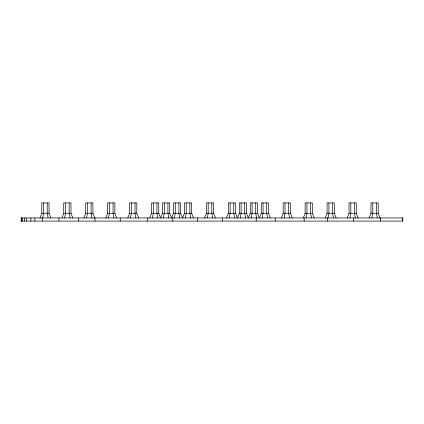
<?xml version="1.0" encoding="UTF-8"?>
<svg xmlns="http://www.w3.org/2000/svg" width="424" height="424" viewBox="0 0 424 424"><rect width="100%" height="100%" fill="white"/><g stroke="black" fill="none" stroke-linecap="round" stroke-linejoin="round"><path stroke-width="0.64" d="M42.691 217.957L43.593 213.256L43.593 202.911M64.633 217.957L65.54 213.256L65.54 202.911M86.581 217.957L87.487 213.256L87.487 202.911M108.528 217.957L109.434 213.256L109.434 202.911M130.475 217.957L131.376 213.256L131.376 202.911M152.423 217.957L153.324 213.256L153.324 202.911M163.394 217.957L164.3 213.256L164.3 202.911M174.365 217.957L175.271 213.256L175.271 202.911M185.341 217.957L186.242 213.256L186.242 202.911M207.283 217.957L208.189 213.256L208.189 202.911M229.23 217.957L230.137 213.256L230.137 202.911M240.207 217.957L241.108 213.256L241.108 202.911M251.178 217.957L252.084 213.256L252.084 202.911M262.149 217.957L263.055 213.256L263.055 202.911M284.096 217.957L285.002 213.256L285.002 202.911M306.043 217.957L306.95 213.256L306.95 202.911M327.991 217.957L328.897 213.256L328.897 202.911M349.938 217.957L350.839 213.256L350.839 202.911M371.88 217.957L372.786 213.256L372.786 202.911M39.973 217.957L41.785 213.256L41.785 202.911L49.025 202.911L49.025 213.256L50.832 217.957M61.92 217.957L63.733 213.256L63.733 202.911L70.972 202.911L70.972 213.256L72.78 217.957M83.867 217.957L85.675 213.256L85.675 202.911L92.92 202.911L92.92 213.256L94.727 217.957M105.815 217.957L107.622 213.256L107.622 202.911L114.862 202.911L114.862 213.256L116.674 217.957M127.757 217.957L129.569 213.256L129.569 202.911L136.809 202.911L136.809 213.256L138.622 217.957M149.704 217.957L151.516 213.256L151.516 202.911L158.756 202.911L158.756 213.256L160.564 217.957M160.68 217.957L162.487 213.256L162.487 202.911L169.727 202.911L169.727 213.256L171.54 217.957M171.651 217.957L173.464 213.256L173.464 202.911L180.703 202.911L180.703 213.256L182.511 217.957M182.622 217.957L184.435 213.256L184.435 202.911L191.674 202.911L191.674 213.256L193.487 217.957M204.569 217.957L206.382 213.256L206.382 202.911L213.622 202.911L213.622 213.256L215.429 217.957M226.517 217.957L228.324 213.256L228.324 202.911L235.569 202.911L235.569 213.256L237.376 217.957M237.488 217.957L239.3 213.256L239.3 202.911L246.54 202.911L246.54 213.256L248.353 217.957M248.464 217.957L250.271 213.256L250.271 202.911L257.511 202.911L257.511 213.256L259.324 217.957M259.435 217.957L261.248 213.256L261.248 202.911L268.487 202.911L268.487 213.256L270.295 217.957M281.382 217.957L283.19 213.256L283.19 202.911L290.435 202.911L290.435 213.256L292.242 217.957M303.33 217.957L305.137 213.256L305.137 202.911L312.377 202.911L312.377 213.256L314.189 217.957M325.272 217.957L327.084 213.256L327.084 202.911L334.324 202.911L334.324 213.256L336.137 217.957M347.219 217.957L349.031 213.256L349.031 202.911L356.271 202.911L356.271 213.256L358.079 217.957M369.166 217.957L370.979 213.256L370.979 202.911L378.219 202.911L378.219 213.256L380.026 217.957M41.785 213.256L49.025 213.256M63.733 213.256L70.972 213.256M85.675 213.256L92.92 213.256M107.622 213.256L114.862 213.256M129.569 213.256L136.809 213.256M151.516 213.256L158.756 213.256M162.487 213.256L169.727 213.256M173.464 213.256L180.703 213.256M184.435 213.256L191.674 213.256M206.382 213.256L213.622 213.256M228.324 213.256L235.569 213.256M239.3 213.256L246.54 213.256M250.271 213.256L257.511 213.256M261.248 213.256L268.487 213.256M283.19 213.256L290.435 213.256M305.137 213.256L312.377 213.256M327.084 213.256L334.324 213.256M349.031 213.256L356.271 213.256M370.979 213.256L378.219 213.256M377.312 217.957L376.406 213.256L376.406 202.911M355.365 217.957L354.459 213.256L354.459 202.911M333.418 217.957L332.517 213.256L332.517 202.911M311.476 217.957L310.569 213.256L310.569 202.911M289.528 217.957L288.622 213.256L288.622 202.911M267.581 217.957L266.675 213.256L266.675 202.911M256.61 217.957L255.704 213.256L255.704 202.911M245.634 217.957L244.728 213.256L244.728 202.911M234.663 217.957L233.757 213.256L233.757 202.911M212.716 217.957L211.809 213.256L211.809 202.911M190.768 217.957L189.862 213.256L189.862 202.911M179.797 217.957L178.891 213.256L178.891 202.911M168.821 217.957L167.92 213.256L167.92 202.911M157.85 217.957L156.944 213.256L156.944 202.911M135.903 217.957L135.002 213.256L135.002 202.911M113.961 217.957L113.054 213.256L113.054 202.911M92.013 217.957L91.107 213.256L91.107 202.911M70.066 217.957L69.16 213.256L69.16 202.911M48.119 217.957L47.212 213.256L47.212 202.911M402.392 217.957L402.392 221.089M380.556 217.957L380.556 221.089M353.314 217.957L353.314 221.089M327.307 217.957L327.307 221.089M304.188 217.957L304.188 221.089M275.229 217.957L275.229 221.089M256.218 217.957L256.218 221.089M222.425 217.957L222.425 221.089M197.573 217.957L197.573 221.089M172.817 217.957L172.817 221.089M147.706 217.957L147.706 221.089M120.22 217.957L120.22 221.089M94.976 217.957L94.976 221.089M78.562 217.957L78.562 221.089M58.936 217.957L58.936 221.089M42.236 217.957L42.236 221.089M34.879 217.957L34.879 221.089M30.894 217.957L30.894 221.089M26.723 217.957L26.723 221.089M24.571 217.957L24.571 221.089M22.138 217.957L22.138 221.089M21.809 217.957L21.809 221.089M21.55 217.957L21.55 221.089M21.332 217.957L21.269 221.089M402.8 217.957L21.2 217.957L21.2 221.089L402.8 221.089L402.8 217.957"/></g></svg>
